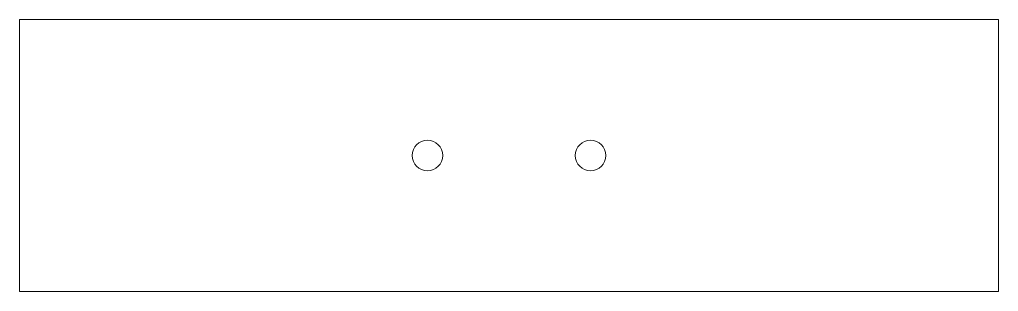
# Model space of a CAD drawing. Header units: inches. Extents: x 0 to 18, y 0 to 5.
import ezdxf

# ---------------------------------------------------------------- set-up
doc = ezdxf.new("R2010")
doc.units = ezdxf.units.IN
doc.header["$MEASUREMENT"] = 0

msp = doc.modelspace()

# ---------------------------------------------------------------- linework, layer by layer
at = {"color": 7, "linetype": 'Continuous', "lineweight": 15}
for p, q in [((18, 5), (0, 5)), ((0, 5), (0, 0)), ((18, 0), (18, 5)), ((0, 0), (18, 0))]:
    msp.add_line(p, q, dxfattribs=at)
for centre in [(7.5, 2.5), (10.5, 2.5)]:
    msp.add_circle(centre, 0.281, dxfattribs=at)

doc.saveas('drawing.dxf')
